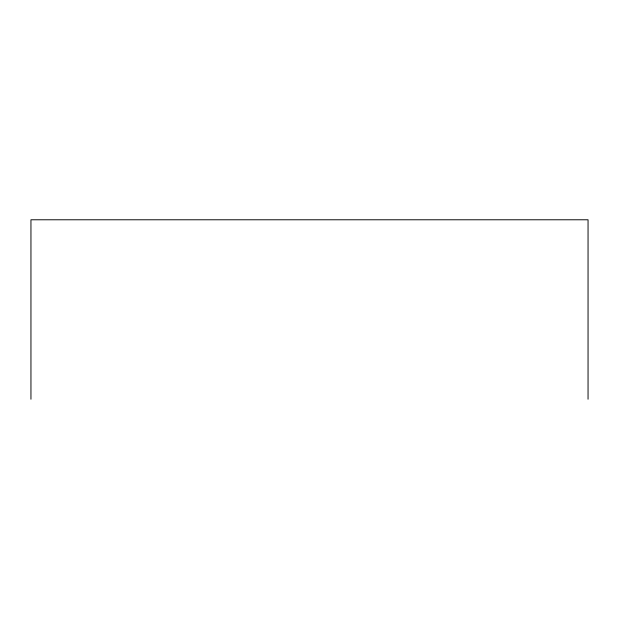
<?xml version="1.0" encoding="UTF-8"?>
<svg xmlns="http://www.w3.org/2000/svg" width="619" height="619" viewBox="0 0 619 619"><rect width="100%" height="100%" fill="white"/><g stroke="black" fill="none" stroke-linecap="round" stroke-linejoin="round"><path stroke-width="0.93" d="M588.05 399.224L588.05 219.776L30.95 219.776L30.95 399.224"/></g></svg>
